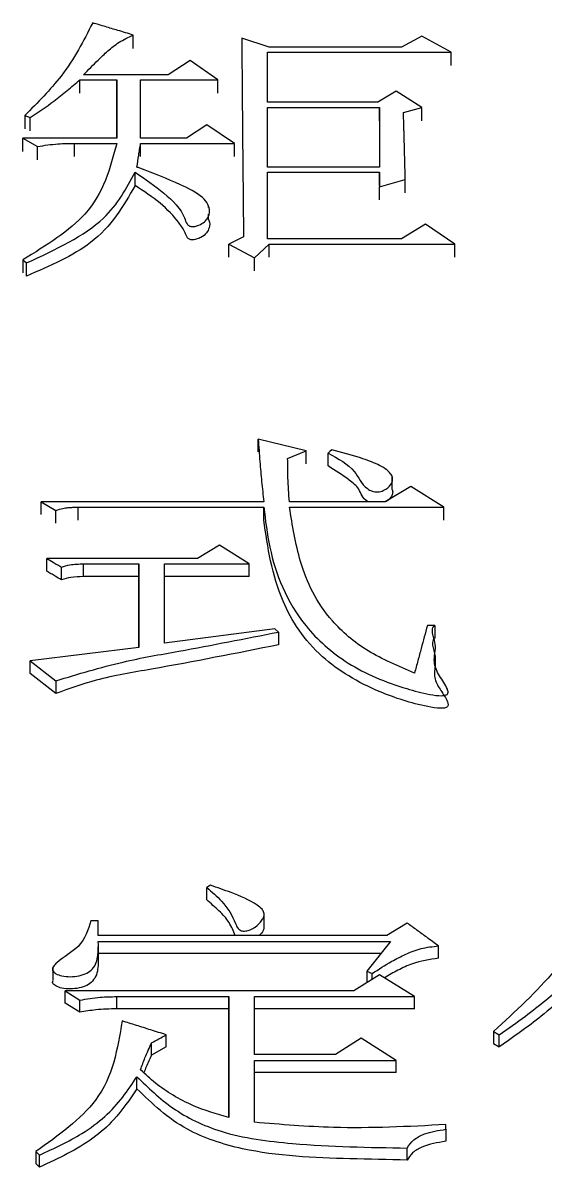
# Model space of a CAD drawing. Header units: millimetres. Extents: x 2404 to 4548, y 1024 to 2541.
# Drawn here: x 2928.1 to 2931.17, y 2270.81 to 2277.55 of the extents above; entities that cross this region are included whole.
import ezdxf

# ---------------------------------------------------------------- set-up
doc = ezdxf.new("R2010")
doc.units = ezdxf.units.MM

msp = doc.modelspace()

# ---------------------------------------------------------------- linework, layer by layer
at = {"color": 7, "linetype": 'Continuous', "lineweight": 25}
for p, q in [((2928.7465, 2277.3969), (2928.7465, 2277.4758)), ((2929.5469, 2277.4041), (2929.3847, 2277.4579)), ((2929.3847, 2277.4579), (2929.3847, 2277.3791)), ((2930.4448, 2277.4698), (2930.3258, 2277.4041)), ((2930.6178, 2277.3742), (2930.4448, 2277.4698)), ((2929.5361, 2277.3742), (2930.6178, 2277.3742)), ((2929.5361, 2277.08), (2929.5361, 2277.3742)), ((2930.3258, 2277.4041), (2929.5469, 2277.4041)), ((2930.6178, 2277.2955), (2930.6178, 2277.3742)), ((2929.0818, 2277.3264), (2928.952, 2277.2424)), ((2929.244, 2277.2124), (2929.0818, 2277.3264)), ((2928.952, 2277.2424), (2928.4544, 2277.2424)), ((2928.4327, 2277.2124), (2928.6491, 2277.2124)), ((2928.4327, 2277.1339), (2928.4327, 2277.2124)), ((2928.6491, 2277.2124), (2928.6491, 2276.8684)), ((2928.6491, 2277.1339), (2928.6491, 2277.2124)), ((2928.7897, 2277.2124), (2929.244, 2277.2124)), ((2928.7897, 2276.8684), (2928.7897, 2277.2124)), ((2929.244, 2277.1339), (2929.244, 2277.2124)), ((2928.6491, 2276.8684), (2928.6491, 2277.1334)), ((2930.2933, 2277.1462), (2930.1851, 2277.08)), ((2930.4448, 2277.0498), (2930.2933, 2277.1462)), ((2930.1851, 2277.08), (2929.5361, 2277.08)), ((2929.5361, 2277.0498), (2930.196, 2277.0498)), ((2929.5361, 2276.6982), (2929.5361, 2277.0498)), ((2930.196, 2277.0498), (2930.196, 2276.6982)), ((2930.196, 2276.9715), (2930.196, 2277.0498)), ((2930.3366, 2277.0196), (2930.4448, 2277.0498)), ((2930.4448, 2276.9715), (2930.4448, 2277.0498)), ((2928.1082, 2277.0015), (2928.1407, 2276.9895)), ((2928.1407, 2276.9112), (2928.1407, 2276.9895)), ((2929.1791, 2276.9471), (2929.0601, 2276.8684)), ((2929.3414, 2276.838), (2929.1791, 2276.9471)), ((2928.0974, 2276.8684), (2928.1839, 2276.8199)), ((2928.6491, 2276.8684), (2928.0974, 2276.8684)), ((2928.1839, 2276.7418), (2928.1839, 2276.8199)), ((2928.4003, 2276.8381), (2928.6491, 2276.8381)), ((2928.4003, 2276.76), (2928.4003, 2276.8381)), ((2929.0601, 2276.8684), (2928.7897, 2276.8684)), ((2928.7897, 2276.8381), (2929.3414, 2276.838)), ((2929.3414, 2276.76), (2929.3414, 2276.838)), ((2930.196, 2276.6982), (2929.5361, 2276.6982)), ((2928.7573, 2276.5896), (2928.7573, 2276.6679)), ((2929.5361, 2276.6677), (2930.196, 2276.6677)), ((2929.5361, 2276.2756), (2929.5361, 2276.6677)), ((2930.196, 2276.6677), (2930.196, 2276.5823)), ((2930.196, 2276.5899), (2930.196, 2276.6677)), ((2930.196, 2276.5823), (2930.3474, 2276.625)), ((2930.3474, 2276.5472), (2930.3474, 2276.625)), ((2930.196, 2276.5046), (2930.196, 2276.5823)), ((2929.1903, 2276.4594), (2929.1903, 2276.4687)), ((2929.1903, 2276.3906), (2929.1903, 2276.4202)), ((2930.4664, 2276.3617), (2930.3258, 2276.2756)), ((2930.6395, 2276.2448), (2930.4664, 2276.3617)), ((2929.3955, 2276.288), (2929.309, 2276.2448)), ((2930.3258, 2276.2756), (2929.5361, 2276.2756)), ((2929.309, 2276.1675), (2929.309, 2276.2448)), ((2929.309, 2276.2448), (2929.4604, 2276.1646)), ((2929.4604, 2276.1646), (2929.5469, 2276.2448)), ((2929.5469, 2276.1675), (2929.5469, 2276.2448)), ((2929.5469, 2276.2448), (2930.6395, 2276.2448)), ((2930.6395, 2276.1675), (2930.6395, 2276.2448)), ((2928.0974, 2276.1523), (2928.119, 2276.1338)), ((2929.4604, 2276.0874), (2929.4604, 2276.1646)), ((2928.119, 2276.0565), (2928.119, 2276.1338)), ((2929.7633, 2275.0274), (2929.482, 2275.0972)), ((2929.482, 2275.0211), (2929.482, 2275.0972)), ((2929.6551, 2274.983), (2929.7633, 2275.0274)), ((2929.7633, 2274.9514), (2929.7633, 2275.0274)), ((2929.8931, 2274.9386), (2929.8931, 2275.0148)), ((2930.2691, 2274.8023), (2930.2691, 2274.8786)), ((2930.3799, 2274.8174), (2930.2284, 2274.728)), ((2930.5746, 2274.696), (2930.3799, 2274.8174)), ((2928.2056, 2274.728), (2928.2921, 2274.6768)), ((2929.5145, 2274.728), (2928.2056, 2274.728)), ((2928.2056, 2274.6523), (2928.2056, 2274.728)), ((2930.2284, 2274.728), (2929.6659, 2274.728)), ((2928.2921, 2274.6012), (2928.2921, 2274.6768)), ((2928.4219, 2274.696), (2929.5145, 2274.696)), ((2928.4219, 2274.6204), (2928.4219, 2274.696)), ((2929.5145, 2274.6204), (2929.5145, 2274.696)), ((2929.666, 2274.696), (2930.5746, 2274.696)), ((2930.5746, 2274.6203), (2930.5746, 2274.696)), ((2929.2549, 2274.4715), (2929.1251, 2274.3943)), ((2929.428, 2274.362), (2929.2549, 2274.4715)), ((2928.2381, 2274.319), (2928.2381, 2274.3943)), ((2928.4544, 2274.362), (2928.7789, 2274.362)), ((2928.4544, 2274.2868), (2928.4544, 2274.362)), ((2928.7789, 2274.362), (2928.7789, 2273.8693)), ((2928.7789, 2274.2868), (2928.7789, 2274.362)), ((2928.9304, 2274.362), (2929.428, 2274.362)), ((2928.9304, 2273.8954), (2928.9304, 2274.362)), ((2929.428, 2274.2868), (2929.428, 2274.362)), ((2928.7789, 2274.2868), (2928.4544, 2274.2868)), ((2928.7789, 2273.8693), (2928.7789, 2274.2868)), ((2929.428, 2274.2868), (2928.9304, 2274.2868)), ((2930.5205, 2273.9995), (2930.4772, 2273.9995)), ((2930.5205, 2273.9995), (2930.5205, 2273.9247)), ((2929.5794, 2273.98), (2928.9304, 2273.8954)), ((2929.601, 2273.9605), (2929.5794, 2273.98)), ((2929.601, 2273.9605), (2929.601, 2273.8858)), ((2928.7789, 2273.8693), (2928.1407, 2273.7911)), ((2928.1407, 2273.7165), (2928.1407, 2273.7911)), ((2928.1407, 2273.7911), (2928.2921, 2273.6734)), ((2928.2921, 2273.5991), (2928.1407, 2273.7165)), ((2928.2921, 2273.6734), (2928.2921, 2273.5991)), ((2929.2008, 2272.4695), (2929.1792, 2272.4561)), ((2929.1792, 2272.3833), (2929.1792, 2272.4561)), ((2928.541, 2272.261), (2928.4977, 2272.261)), ((2928.541, 2272.1733), (2928.541, 2272.261)), ((2929.5164, 2272.2222), (2929.5164, 2272.2955)), ((2930.3583, 2272.2475), (2930.2393, 2272.1733)), ((2930.2393, 2272.1733), (2928.541, 2272.1733)), ((2928.5409, 2272.1395), (2930.2609, 2272.1395)), ((2928.5421, 2272.0373), (2928.5421, 2272.11)), ((2930.2609, 2272.1395), (2930.1203, 2271.9635)), ((2930.5422, 2272.0401), (2930.5422, 2272.1124)), ((2930.2031, 2272.0671), (2928.5421, 2272.0671)), ((2928.2732, 2271.9846), (2928.2732, 2271.912)), ((2930.1203, 2271.9635), (2930.1527, 2271.9499)), ((2930.1203, 2271.9635), (2930.1203, 2271.8956)), ((2930.196, 2271.9432), (2930.0446, 2271.8481)), ((2930.1527, 2271.916), (2930.1527, 2271.9499)), ((2930.4015, 2271.8141), (2930.196, 2271.9432)), ((2928.3462, 2271.8481), (2928.4328, 2271.7937)), ((2930.0446, 2271.8481), (2928.3462, 2271.8481)), ((2928.3462, 2271.7761), (2928.3462, 2271.8481)), ((2928.4328, 2271.7218), (2928.3462, 2271.7761)), ((2928.4328, 2271.7218), (2928.4328, 2271.7937)), ((2928.6491, 2271.8141), (2929.309, 2271.8141)), ((2928.6491, 2271.7422), (2928.6491, 2271.8141)), ((2929.309, 2271.8141), (2929.309, 2271.1021)), ((2929.309, 2271.7422), (2929.309, 2271.8141)), ((2929.4604, 2271.8141), (2930.4015, 2271.8141)), ((2929.4604, 2271.473), (2929.4604, 2271.8141)), ((2930.4015, 2271.7422), (2930.4015, 2271.8141)), ((2929.309, 2271.7422), (2928.6491, 2271.7422)), ((2929.309, 2271.1021), (2929.309, 2271.7422)), ((2930.4015, 2271.7422), (2929.4604, 2271.7422)), ((2928.9412, 2271.5176), (2928.9412, 2271.5893)), ((2930.0878, 2271.5687), (2929.9364, 2271.473)), ((2930.2934, 2271.4388), (2930.0878, 2271.5687)), ((2930.8666, 2271.6097), (2930.8991, 2271.5892)), ((2930.8666, 2271.6097), (2930.8666, 2271.5381)), ((2930.8991, 2271.5176), (2930.8991, 2271.5892)), ((2928.8547, 2271.4698), (2928.8547, 2271.5414)), ((2928.9412, 2271.5176), (2928.8547, 2271.4698)), ((2930.8667, 2271.538), (2930.8991, 2271.5176)), ((2929.9364, 2271.473), (2929.4604, 2271.473)), ((2929.4604, 2271.4388), (2930.2934, 2271.4388)), ((2929.4604, 2271.0745), (2929.4604, 2271.4388)), ((2930.2934, 2271.3673), (2930.2934, 2271.4388)), ((2930.2934, 2271.3673), (2929.4604, 2271.3673)), ((2928.7682, 2271.2715), (2928.7682, 2271.3429)), ((2930.5854, 2271.0331), (2930.5854, 2271.0607)), ((2930.5854, 2271.0331), (2930.5854, 2270.9622)), ((2928.1732, 2270.9019), (2928.1948, 2270.8811)), ((2928.1732, 2270.9019), (2928.1732, 2270.8311)), ((2930.3583, 2270.8518), (2930.3583, 2270.9226)), ((2928.1732, 2270.8311), (2928.1948, 2270.8104)), ((2928.1948, 2270.8104), (2928.1948, 2270.8811))]:
    msp.add_line(p, q, dxfattribs=at)
at = {"color": 7, "linetype": 'Continuous', "lineweight": 25, "flags": 128}
for points in [[(2928.1082, 2277.0015), (2928.1082, 2276.9713), (2928.1082, 2276.9471), (2928.1082, 2276.9233)], [(2928.0974, 2276.7903), (2928.0974, 2276.8095), (2928.0974, 2276.8291), (2928.0974, 2276.8684)], [(2928.7897, 2276.76), (2928.7897, 2276.7797), (2928.7897, 2276.7999), (2928.7897, 2276.8381)], [(2928.0974, 2276.1523), (2928.0974, 2276.124), (2928.0974, 2276.0994), (2928.0974, 2276.075)], [(2929.9147, 2275.0338), (2929.9039, 2275.0243), (2929.8931, 2275.0148)], [(2929.1251, 2274.3943), (2928.6816, 2274.3943), (2928.2381, 2274.3943)], [(2928.3246, 2274.2675), (2928.3246, 2274.3051), (2928.3246, 2274.3427)]]:
    msp.add_lwpolyline(points, dxfattribs=at)
at = {"color": 7, "linetype": 'Continuous', "lineweight": 25}
for points, knots in [([(2928.5083, 2277.5473), (2928.4537, 2277.441), (2928.3557, 2277.25), (2928.1842, 2277.0778), (2928.1082, 2277.0015)], [0, 0, 0, 0, 0.556947, 1, 1, 1, 1]), ([(2928.7465, 2277.4758), (2928.7163, 2277.4848), (2928.6615, 2277.5013), (2928.5821, 2277.5251), (2928.533, 2277.5399), (2928.5084, 2277.5473)], [0, 0, 0, 0, 0.380374, 0.690187, 1, 1, 1, 1]), ([(2928.4544, 2277.2424), (2928.4825, 2277.271), (2928.5289, 2277.318), (2928.5959, 2277.3825), (2928.6606, 2277.4353), (2928.7177, 2277.4622), (2928.7465, 2277.4757)], [0, 0, 0, 0, 0.336864, 0.555373, 0.775639, 1, 1, 1, 1]), ([(2929.3847, 2277.4579), (2929.3853, 2277.393), (2929.3865, 2277.2633), (2929.3881, 2277.0675), (2929.3895, 2276.9034), (2929.391, 2276.7388), (2929.3924, 2276.5923), (2929.3941, 2276.431), (2929.395, 2276.3356), (2929.3955, 2276.288)], [0, 0, 0, 0, 0.168661, 0.337321, 0.505982, 0.590312, 0.758972, 0.879486, 1, 1, 1, 1]), ([(2928.1407, 2276.9895), (2928.1877, 2277.0214), (2928.2635, 2277.0727), (2928.3582, 2277.1485), (2928.4079, 2277.1911), (2928.4327, 2277.2124)], [0, 0, 0, 0, 0.450179, 0.724893, 1, 1, 1, 1]), ([(2930.3474, 2276.625), (2930.3461, 2276.6739), (2930.3447, 2276.7258), (2930.3432, 2276.7806), (2930.3428, 2276.7928), (2930.3425, 2276.8049), (2930.3422, 2276.8171), (2930.3418, 2276.8293), (2930.3415, 2276.8414), (2930.3411, 2276.8566), (2930.3408, 2276.8688), (2930.3404, 2276.8809), (2930.3401, 2276.893), (2930.3397, 2276.9052), (2930.3392, 2276.9264), (2930.3381, 2276.9636), (2930.3372, 2276.9977), (2930.3366, 2277.0196)], [0, 0, 0, 0, 0.369844, 0.392959, 0.416074, 0.462305, 0.48542, 0.508535, 0.554765, 0.577881, 0.624111, 0.647226, 0.670342, 0.716572, 0.739687, 0.832148, 1, 1, 1, 1]), ([(2928.6491, 2276.8381), (2928.611, 2276.6916), (2928.542, 2276.4263), (2928.235, 2276.2371), (2928.0974, 2276.1523)], [0, 0, 0, 0, 0.551707, 1, 1, 1, 1]), ([(2928.1839, 2276.8199), (2928.2237, 2276.8259), (2928.2948, 2276.8367), (2928.368, 2276.8376), (2928.4003, 2276.8381)], [0, 0, 0, 0, 0.558835, 1, 1, 1, 1]), ([(2928.7681, 2276.6982), (2928.7717, 2276.7216), (2928.7771, 2276.7566), (2928.7843, 2276.8031), (2928.7879, 2276.8264), (2928.7897, 2276.8381)], [0, 0, 0, 0, 0.499999, 0.749999, 1, 1, 1, 1]), ([(2928.7574, 2276.6678), (2928.8158, 2276.6281), (2928.9333, 2276.5482), (2929.0377, 2276.4415), (2929.0565, 2276.3718), (2929.069, 2276.3564), (2929.0764, 2276.3512), (2929.085, 2276.3484), (2929.096, 2276.3475), (2929.1131, 2276.3494), (2929.1388, 2276.358), (2929.167, 2276.3749), (2929.1899, 2276.4032), (2929.1978, 2276.439), (2929.1895, 2276.4808), (2929.1379, 2276.5393), (2928.9965, 2276.6099), (2928.8618, 2276.6639), (2928.7741, 2276.696), (2928.7681, 2276.6982)], [0, 0, 0, 0, 0.181627, 0.364877, 0.405345, 0.414708, 0.422096, 0.428255, 0.434387, 0.44497, 0.464039, 0.494559, 0.524876, 0.568261, 0.613388, 0.663291, 0.787095, 0.985392, 1, 1, 1, 1]), ([(2928.119, 2276.1338), (2928.2895, 2276.2133), (2928.5899, 2276.3535), (2928.7067, 2276.5729), (2928.7573, 2276.6678)], [0, 0, 0, 0, 0.56753, 1, 1, 1, 1]), ([(2928.7573, 2276.5896), (2928.6879, 2276.4688), (2928.5617, 2276.2493), (2928.2564, 2276.1161), (2928.119, 2276.0562)], [0, 0, 0, 0, 0.550182, 1, 1, 1, 1]), ([(2929.1889, 2276.39), (2929.19, 2276.3879), (2929.1991, 2276.3726), (2929.1952, 2276.3442), (2929.1804, 2276.3093), (2929.1512, 2276.2861), (2929.123, 2276.2744), (2929.1037, 2276.2702), (2929.091, 2276.2698), (2929.0808, 2276.2716), (2929.0721, 2276.2758), (2929.0592, 2276.2888), (2929.0494, 2276.3223), (2929.0018, 2276.3924), (2928.9097, 2276.4896), (2928.8085, 2276.5561), (2928.7574, 2276.5896)], [0, 0, 0, 0, 0.011858, 0.091048, 0.151077, 0.211612, 0.249381, 0.267413, 0.282269, 0.292853, 0.30347, 0.319788, 0.376545, 0.489461, 0.742393, 1, 1, 1, 1]), ([(2929.482, 2275.0972), (2929.485, 2275.053), (2929.4905, 2274.9695), (2929.5016, 2274.8464), (2929.5102, 2274.7675), (2929.5145, 2274.728)], [0, 0, 0, 0, 0.3604321, 0.6801926, 1, 1, 1, 1]), ([(2929.8931, 2275.0148), (2929.9522, 2274.9822), (2930.0565, 2274.9246), (2930.0891, 2274.8253), (2930.1503, 2274.789), (2930.1864, 2274.7827), (2930.22, 2274.7932), (2930.2449, 2274.8097), (2930.2639, 2274.8289), (2930.2732, 2274.8501), (2930.2726, 2274.872), (2930.2543, 2274.9097), (2930.1851, 2274.9497), (2930.0659, 2274.9939), (2929.9722, 2275.0186), (2929.9147, 2275.0338)], [0, 0, 0, 0, 0.207899, 0.367255, 0.399925, 0.431308, 0.463075, 0.497006, 0.528572, 0.558381, 0.588718, 0.619577, 0.72297, 0.829976, 1, 1, 1, 1]), ([(2929.6659, 2274.728), (2929.6639, 2274.7513), (2929.6599, 2274.7979), (2929.6559, 2274.883), (2929.6554, 2274.9446), (2929.6551, 2274.983)], [0, 0, 0, 0, 0.273961, 0.547941, 1, 1, 1, 1]), ([(2930.1275, 2274.728), (2930.1267, 2274.7284), (2930.0937, 2274.7459), (2930.0859, 2274.8015), (2930.0013, 2274.8695), (2929.9355, 2274.9116), (2929.8931, 2274.9386)], [0, 0, 0, 0, 0.008439, 0.314275, 0.557927, 1, 1, 1, 1]), ([(2930.2681, 2274.802), (2930.2692, 2274.8), (2930.2738, 2274.7911), (2930.2729, 2274.7741), (2930.2637, 2274.7533), (2930.2506, 2274.7383), (2930.2397, 2274.7318), (2930.2372, 2274.7303)], [0, 0, 0, 0, 0.084269, 0.359139, 0.629263, 0.915374, 1, 1, 1, 1]), ([(2928.2921, 2274.6768), (2928.3056, 2274.6814), (2928.3278, 2274.6891), (2928.3624, 2274.6936), (2928.3921, 2274.6956), (2928.412, 2274.6959), (2928.4219, 2274.696)], [0, 0, 0, 0, 0.335689, 0.556704, 0.778126, 1, 1, 1, 1]), ([(2929.5145, 2274.696), (2929.5241, 2274.6173), (2929.5532, 2274.3794), (2929.6827, 2274.0501), (2929.9932, 2273.7656), (2930.2723, 2273.6474), (2930.4664, 2273.597), (2930.5423, 2273.5847), (2930.5748, 2273.5868), (2930.5855, 2273.5893), (2930.593, 2273.5934), (2930.5975, 2273.5988), (2930.5999, 2273.6095), (2930.5886, 2273.6464), (2930.5454, 2273.7021), (2930.5049, 2273.7913), (2930.534, 2273.8716), (2930.5119, 2273.933), (2930.5049, 2273.9659), (2930.5088, 2273.9861), (2930.5148, 2273.995), (2930.5195, 2273.9987), (2930.5205, 2273.9995)], [0, 0, 0, 0, 0.12969, 0.391826, 0.53917, 0.686254, 0.737833, 0.763743, 0.768247, 0.772786, 0.775634, 0.778494, 0.782467, 0.792759, 0.837973, 0.883317, 0.939016, 0.96559, 0.984609, 0.99227, 0.998264, 1, 1, 1, 1]), ([(2930.4015, 2273.7192), (2930.3065, 2273.7595), (2930.1155, 2273.8406), (2929.8583, 2274.0614), (2929.7184, 2274.3603), (2929.6827, 2274.5889), (2929.666, 2274.696)], [0, 0, 0, 0, 0.194334, 0.390703, 0.714344, 1, 1, 1, 1]), ([(2930.5205, 2273.9247), (2930.5173, 2273.9216), (2930.5094, 2273.9142), (2930.5026, 2273.883), (2930.5253, 2273.8319), (2930.5243, 2273.7594), (2930.5128, 2273.6839), (2930.5564, 2273.6158), (2930.5898, 2273.5679), (2930.5995, 2273.5365), (2930.5982, 2273.5261), (2930.5944, 2273.5201), (2930.5868, 2273.5156), (2930.5738, 2273.5122), (2930.5365, 2273.5108), (2930.4033, 2273.5346), (2930.1471, 2273.6162), (2929.813, 2273.8169), (2929.5785, 2274.1802), (2929.5379, 2274.4596), (2929.5145, 2274.6203)], [0, 0, 0, 0, 0.006036, 0.014463, 0.049573, 0.09055, 0.131268, 0.169328, 0.207045, 0.216522, 0.220058, 0.223635, 0.226704, 0.230705, 0.238408, 0.266247, 0.377072, 0.541426, 0.736348, 1, 1, 1, 1]), ([(2928.2381, 2274.3943), (2928.2505, 2274.3868), (2928.2712, 2274.3745), (2928.3, 2274.3573), (2928.3164, 2274.3476), (2928.3246, 2274.3427)], [0, 0, 0, 0, 0.432631, 0.716316, 1, 1, 1, 1]), ([(2928.3246, 2274.3427), (2928.3408, 2274.348), (2928.369, 2274.3573), (2928.4139, 2274.3613), (2928.4408, 2274.3618), (2928.4544, 2274.362)], [0, 0, 0, 0, 0.400023, 0.697528, 1, 1, 1, 1]), ([(2928.3246, 2274.2675), (2928.3121, 2274.2749), (2928.2914, 2274.2872), (2928.2626, 2274.3044), (2928.2462, 2274.3141), (2928.2381, 2274.319)], [0, 0, 0, 0, 0.432894, 0.716447, 1, 1, 1, 1]), ([(2928.4544, 2274.2868), (2928.4287, 2274.2865), (2928.3832, 2274.2861), (2928.3424, 2274.2731), (2928.3246, 2274.2675)], [0, 0, 0, 0, 0.564224, 1, 1, 1, 1]), ([(2930.4772, 2273.9995), (2930.4651, 2273.9546), (2930.4464, 2273.8855), (2930.4212, 2273.792), (2930.4081, 2273.7435), (2930.4015, 2273.7192)], [0, 0, 0, 0, 0.481628, 0.740814, 1, 1, 1, 1]), ([(2928.2921, 2273.6734), (2928.422, 2273.7133), (2928.6557, 2273.785), (2929.1019, 2273.8623), (2929.4061, 2273.9221), (2929.601, 2273.9605)], [0, 0, 0, 0, 0.310143, 0.557762, 1, 1, 1, 1]), ([(2929.601, 2273.8858), (2929.3536, 2273.836), (2928.9975, 2273.7643), (2928.5475, 2273.6912), (2928.3695, 2273.627), (2928.2921, 2273.5991)], [0, 0, 0, 0, 0.5623164, 0.8095218, 1, 1, 1, 1]), ([(2929.1792, 2272.4561), (2929.2098, 2272.4302), (2929.2845, 2272.3672), (2929.3352, 2272.2814), (2929.3578, 2272.2207), (2929.3718, 2272.207), (2929.3822, 2272.2018), (2929.3947, 2272.1996), (2929.413, 2272.2008), (2929.4383, 2272.2079), (2929.4725, 2272.2288), (2929.4994, 2272.2557), (2929.5174, 2272.285), (2929.5166, 2272.3078), (2929.504, 2272.3321), (2929.4441, 2272.3782), (2929.3375, 2272.4225), (2929.2413, 2272.4556), (2929.2008, 2272.4695)], [0, 0, 0, 0, 0.137524, 0.335447, 0.378025, 0.3933, 0.403602, 0.413937, 0.429101, 0.455133, 0.490172, 0.557555, 0.588524, 0.619673, 0.649408, 0.693614, 0.870957, 1, 1, 1, 1]), ([(2931.5481, 2272.4695), (2931.4537, 2272.2987), (2931.284, 2271.9915), (2930.995, 2271.7271), (2930.8666, 2271.6097)], [0, 0, 0, 0, 0.556051, 1, 1, 1, 1]), ([(2929.3471, 2272.1733), (2929.3365, 2272.1995), (2929.3156, 2272.2516), (2929.2523, 2272.3205), (2929.2037, 2272.3622), (2929.1792, 2272.3833)], [0, 0, 0, 0, 0.335668, 0.664858, 1, 1, 1, 1]), ([(2928.4977, 2272.261), (2928.4812, 2272.2071), (2928.4515, 2272.1096), (2928.3268, 2272.0417), (2928.2755, 2271.9938), (2928.2685, 2271.9724), (2928.2782, 2271.9574), (2928.2964, 2271.9453), (2928.3295, 2271.9341), (2928.3773, 2271.9298), (2928.4281, 2271.9357), (2928.4748, 2271.9503), (2928.5249, 2271.989), (2928.5424, 2272.0575), (2928.5414, 2272.1122), (2928.5409, 2272.1395)], [0, 0, 0, 0, 0.230342, 0.416704, 0.453392, 0.487581, 0.504129, 0.522219, 0.561724, 0.611998, 0.663323, 0.713955, 0.762021, 0.881086, 1, 1, 1, 1]), ([(2930.5422, 2272.1124), (2930.5191, 2272.1294), (2930.477, 2272.1604), (2930.4156, 2272.2054), (2930.3774, 2272.2335), (2930.3583, 2272.2475)], [0, 0, 0, 0, 0.375947, 0.687973, 1, 1, 1, 1]), ([(2929.5156, 2272.2226), (2929.5149, 2272.2163), (2929.513, 2272.1981), (2929.497, 2272.1831), (2929.4866, 2272.1733)], [0, 0, 0, 0, 0.345967, 1, 1, 1, 1]), ([(2930.1527, 2271.9499), (2930.1903, 2271.9747), (2930.2524, 2272.0157), (2930.349, 2272.0645), (2930.4386, 2272.1016), (2930.5075, 2272.1088), (2930.5422, 2272.1124)], [0, 0, 0, 0, 0.334836, 0.553745, 0.775373, 1, 1, 1, 1]), ([(2928.5401, 2272.0373), (2928.5402, 2272.0199), (2928.5406, 2271.9751), (2928.5248, 2271.9168), (2928.4748, 2271.8782), (2928.428, 2271.8636), (2928.3772, 2271.8577), (2928.3296, 2271.862), (2928.2962, 2271.8732), (2928.2784, 2271.8852), (2928.27, 2271.8966), (2928.2731, 2271.9044), (2928.2747, 2271.9083)], [0, 0, 0, 0, 0.155828, 0.400477, 0.499289, 0.603425, 0.70901, 0.812432, 0.89368, 0.93087, 0.964878, 1, 1, 1, 1]), ([(2930.5422, 2272.0401), (2930.4895, 2272.0321), (2930.4032, 2272.0191), (2930.304, 2271.9697), (2930.2503, 2271.941), (2930.2255, 2271.925), (2930.2252, 2271.9248)], [0, 0, 0, 0, 0.438916, 0.719527, 0.99737, 1, 1, 1, 1]), ([(2930.8991, 2271.5892), (2930.9514, 2271.6254), (2931.0462, 2271.6911), (2931.1738, 2271.7925), (2931.2503, 2271.8567), (2931.2886, 2271.8889)], [0, 0, 0, 0, 0.38007, 0.689866, 1, 1, 1, 1]), ([(2928.4328, 2271.7937), (2928.4725, 2271.8005), (2928.5437, 2271.8126), (2928.6168, 2271.8137), (2928.6491, 2271.8141)], [0, 0, 0, 0, 0.558835, 1, 1, 1, 1]), ([(2931.2886, 2271.8168), (2931.2418, 2271.7773), (2931.157, 2271.7057), (2931.0266, 2271.6062), (2930.9416, 2271.5471), (2930.8991, 2271.5176)], [0, 0, 0, 0, 0.380303, 0.689878, 1, 1, 1, 1]), ([(2928.6491, 2271.7422), (2928.608, 2271.7414), (2928.5348, 2271.7399), (2928.4639, 2271.7273), (2928.4328, 2271.7218)], [0, 0, 0, 0, 0.561085, 1, 1, 1, 1]), ([(2928.6815, 2271.6711), (2928.6545, 2271.5074), (2928.6054, 2271.2106), (2928.3069, 2270.9974), (2928.1732, 2270.9019)], [0, 0, 0, 0, 0.551895, 1, 1, 1, 1]), ([(2928.9412, 2271.5893), (2928.9105, 2271.5989), (2928.8519, 2271.6174), (2928.7654, 2271.6447), (2928.7095, 2271.6623), (2928.6816, 2271.6712)], [0, 0, 0, 0, 0.354383, 0.677192, 1, 1, 1, 1]), ([(2928.8547, 2271.5414), (2928.8691, 2271.5494), (2928.8979, 2271.5653), (2928.9268, 2271.5813), (2928.9412, 2271.5893)], [0, 0, 0, 0, 0.499998, 1, 1, 1, 1]), ([(2928.7898, 2271.384), (2928.7978, 2271.4076), (2928.811, 2271.446), (2928.8344, 2271.4981), (2928.8479, 2271.527), (2928.8547, 2271.5414)], [0, 0, 0, 0, 0.443144, 0.721519, 1, 1, 1, 1]), ([(2928.8547, 2271.4698), (2928.8438, 2271.4469), (2928.8275, 2271.4127), (2928.8136, 2271.378), (2928.809, 2271.3667)], [0, 0, 0, 0, 0.672169, 1, 1, 1, 1]), ([(2929.309, 2271.1021), (2929.2375, 2271.123), (2929.1203, 2271.1571), (2928.9804, 2271.2316), (2928.8753, 2271.3025), (2928.8181, 2271.3569), (2928.7898, 2271.384)], [0, 0, 0, 0, 0.34637, 0.567178, 0.784978, 1, 1, 1, 1]), ([(2928.1948, 2270.8811), (2928.2811, 2270.921), (2928.4223, 2270.9862), (2928.5838, 2271.1056), (2928.688, 2271.2208), (2928.7415, 2271.3023), (2928.7682, 2271.3428)], [0, 0, 0, 0, 0.347372, 0.56793, 0.785018, 1, 1, 1, 1]), ([(2928.7682, 2271.3428), (2928.8341, 2271.2781), (2928.9667, 2271.1479), (2929.281, 2270.9947), (2929.7651, 2270.9332), (2930.1337, 2270.9266), (2930.3583, 2270.9226)], [0, 0, 0, 0, 0.189312, 0.380663, 0.622562, 1, 1, 1, 1]), ([(2928.7682, 2271.2715), (2928.726, 2271.2089), (2928.6561, 2271.1051), (2928.5136, 2270.9773), (2928.3623, 2270.8869), (2928.2509, 2270.836), (2928.1948, 2270.8104)], [0, 0, 0, 0, 0.332711, 0.551426, 0.774321, 1, 1, 1, 1]), ([(2930.3583, 2270.8518), (2930.2463, 2270.8541), (2929.9222, 2270.8609), (2929.4722, 2270.8787), (2929.0197, 2271.0278), (2928.8579, 2271.1846), (2928.7682, 2271.2715)], [0, 0, 0, 0, 0.18828, 0.544715, 0.747801, 1, 1, 1, 1]), ([(2930.5854, 2271.0607), (2930.3649, 2271.0492), (2929.989, 2271.0296), (2929.6151, 2271.0614), (2929.4604, 2271.0745)], [0, 0, 0, 0, 0.586461, 1, 1, 1, 1]), ([(2930.3583, 2270.9226), (2930.3694, 2270.9394), (2930.3921, 2270.9737), (2930.4732, 2271.0155), (2930.5425, 2271.0264), (2930.5854, 2271.0331)], [0, 0, 0, 0, 0.268929, 0.548046, 1, 1, 1, 1]), ([(2930.5854, 2270.9622), (2930.5364, 2270.9543), (2930.4632, 2270.9425), (2930.3869, 2270.8969), (2930.3676, 2270.8664), (2930.3583, 2270.8518)], [0, 0, 0, 0, 0.513979, 0.766535, 1, 1, 1, 1])]:
    msp.add_open_spline(points, degree=3, knots=knots, dxfattribs=at)

doc.saveas('drawing.dxf')
